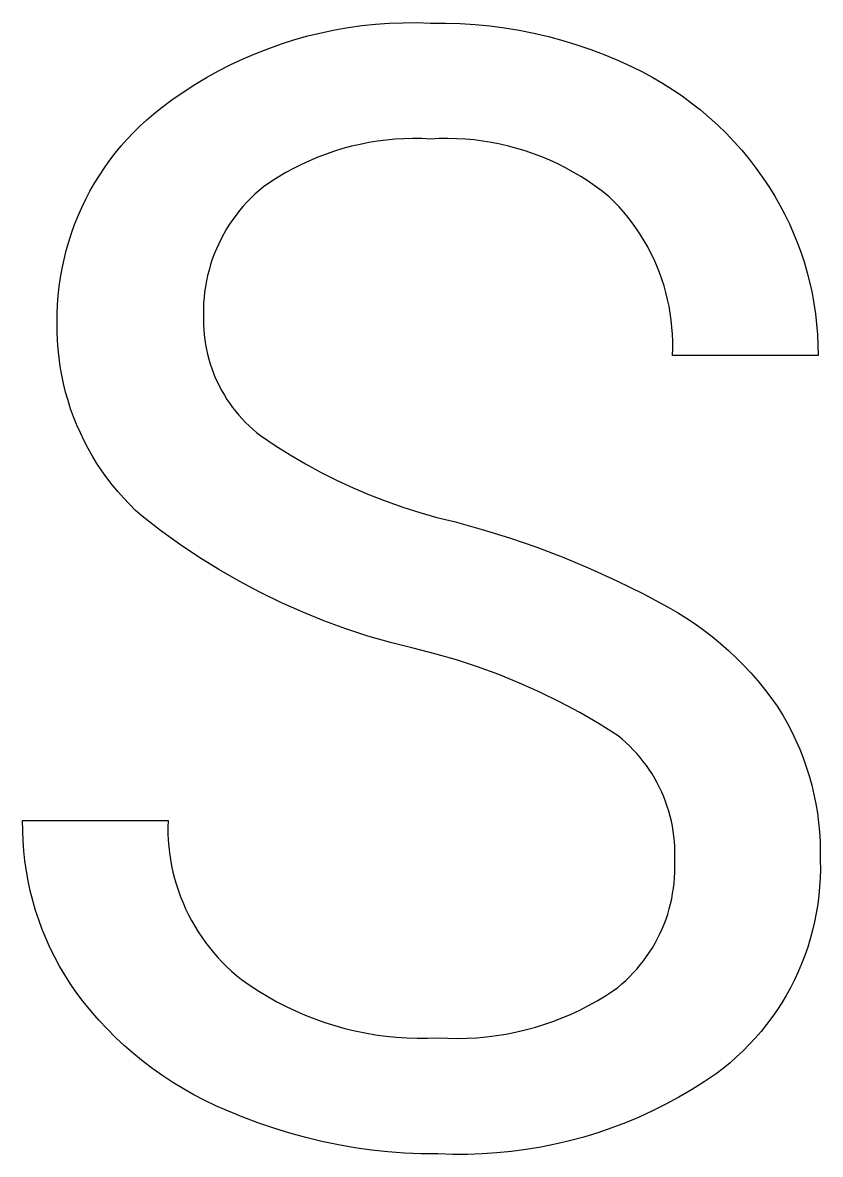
# Model space of a CAD drawing. Header units: millimetres. Extents: x 578 to 4608, y -138 to 2677.
# Drawn here: x 3393.38 to 3415.1, y 40.15 to 70.96 of the extents above; entities that cross this region are included whole.
import ezdxf

# ---------------------------------------------------------------- set-up
doc = ezdxf.new("R2010")
doc.units = ezdxf.units.MM
doc.header["$MEASUREMENT"] = 0
doc.layers.add('Domyślny', color=7, linetype='Continuous', true_color=0x000000)

msp = doc.modelspace()

# ---------------------------------------------------------------- linework, layer by layer
at = {"layer": 'Domyślny'}
for p, q in [((3402.244, 70.828), (3402.615, 70.88)), ((3402.615, 70.88), (3402.987, 70.919)), ((3402.987, 70.919), (3403.36, 70.946)), ((3403.36, 70.946), (3403.734, 70.96)), ((3403.734, 70.96), (3404.108, 70.962)), ((3404.108, 70.962), (3404.482, 70.951)), ((3404.482, 70.951), (3404.886, 70.952)), ((3404.886, 70.952), (3405.291, 70.939)), ((3405.291, 70.939), (3405.695, 70.913)), ((3405.695, 70.913), (3406.098, 70.873)), ((3400.785, 70.499), (3401.146, 70.599)), ((3401.146, 70.599), (3401.509, 70.688)), ((3401.509, 70.688), (3401.876, 70.764)), ((3401.876, 70.764), (3402.244, 70.828)), ((3406.098, 70.873), (3406.499, 70.821)), ((3406.499, 70.821), (3406.899, 70.755)), ((3406.899, 70.755), (3407.296, 70.675)), ((3407.296, 70.675), (3407.69, 70.583)), ((3407.69, 70.583), (3408.081, 70.478)), ((3399.727, 70.126), (3400.076, 70.262)), ((3400.076, 70.262), (3400.429, 70.386)), ((3400.429, 70.386), (3400.785, 70.499)), ((3408.081, 70.478), (3408.468, 70.359)), ((3408.468, 70.359), (3408.851, 70.229)), ((3399.045, 69.819), (3399.384, 69.978)), ((3399.384, 69.978), (3399.727, 70.126)), ((3408.851, 70.229), (3409.229, 70.085)), ((3409.229, 70.085), (3409.603, 69.929)), ((3398.385, 69.467), (3398.712, 69.648)), ((3398.712, 69.648), (3399.045, 69.819)), ((3409.603, 69.929), (3409.971, 69.761)), ((3409.971, 69.761), (3410.253, 69.621)), ((3398.064, 69.275), (3398.385, 69.467)), ((3410.253, 69.621), (3410.531, 69.472)), ((3410.531, 69.472), (3410.802, 69.313)), ((3397.442, 68.859), (3397.75, 69.072)), ((3397.75, 69.072), (3398.064, 69.275)), ((3410.802, 69.313), (3411.069, 69.144)), ((3411.069, 69.144), (3411.329, 68.967)), ((3397.142, 68.635), (3397.442, 68.859)), ((3411.329, 68.967), (3411.582, 68.78)), ((3411.582, 68.78), (3411.83, 68.585)), ((3396.758, 68.317), (3396.947, 68.479)), ((3396.947, 68.479), (3397.142, 68.635)), ((3411.83, 68.585), (3412.07, 68.381)), ((3396.396, 67.973), (3396.574, 68.148)), ((3396.574, 68.148), (3396.758, 68.317)), ((3412.07, 68.381), (3412.303, 68.169)), ((3412.303, 68.169), (3412.528, 67.949)), ((3396.224, 67.792), (3396.396, 67.973)), ((3403.758, 67.8), (3403.518, 67.786)), ((3404, 67.806), (3403.758, 67.8)), ((3404.241, 67.804), (3404, 67.806)), ((3404.482, 67.793), (3404.241, 67.804)), ((3404.719, 67.804), (3404.482, 67.793)), ((3404.957, 67.807), (3404.719, 67.804)), ((3405.195, 67.802), (3404.957, 67.807)), ((3405.433, 67.789), (3405.195, 67.802)), ((3412.528, 67.949), (3412.745, 67.721)), ((3395.9, 67.412), (3396.059, 67.605)), ((3396.059, 67.605), (3396.224, 67.792)), ((3402.096, 67.531), (3401.865, 67.461)), ((3402.328, 67.594), (3402.096, 67.531)), ((3402.563, 67.648), (3402.328, 67.594)), ((3402.8, 67.695), (3402.563, 67.648)), ((3403.038, 67.733), (3402.8, 67.695)), ((3403.277, 67.764), (3403.038, 67.733)), ((3403.518, 67.786), (3403.277, 67.764)), ((3405.669, 67.767), (3405.433, 67.789)), ((3405.905, 67.738), (3405.669, 67.767)), ((3406.14, 67.7), (3405.905, 67.738)), ((3406.374, 67.654), (3406.14, 67.7)), ((3406.606, 67.601), (3406.374, 67.654)), ((3406.835, 67.539), (3406.606, 67.601)), ((3407.063, 67.47), (3406.835, 67.539)), ((3412.745, 67.721), (3412.955, 67.486)), ((3412.955, 67.486), (3413.156, 67.244)), ((3395.603, 67.011), (3395.748, 67.214)), ((3395.748, 67.214), (3395.9, 67.412)), ((3401.189, 67.203), (3400.97, 67.102)), ((3401.411, 67.296), (3401.189, 67.203)), ((3401.637, 67.382), (3401.411, 67.296)), ((3401.865, 67.461), (3401.637, 67.382)), ((3407.288, 67.393), (3407.063, 67.47)), ((3407.51, 67.308), (3407.288, 67.393)), ((3407.73, 67.216), (3407.51, 67.308)), ((3407.946, 67.116), (3407.73, 67.216)), ((3413.156, 67.244), (3413.349, 66.994)), ((3395.465, 66.803), (3395.603, 67.011)), ((3400.543, 66.878), (3400.335, 66.755)), ((3400.754, 66.994), (3400.543, 66.878)), ((3400.97, 67.102), (3400.754, 66.994)), ((3408.158, 67.009), (3407.946, 67.116)), ((3408.367, 66.895), (3408.158, 67.009)), ((3408.571, 66.774), (3408.367, 66.895)), ((3413.349, 66.994), (3413.532, 66.739)), ((3395.21, 66.374), (3395.334, 66.591)), ((3395.334, 66.591), (3395.465, 66.803)), ((3400.132, 66.626), (3399.933, 66.489)), ((3400.335, 66.755), (3400.132, 66.626)), ((3408.772, 66.645), (3408.571, 66.774)), ((3408.968, 66.51), (3408.772, 66.645)), ((3413.532, 66.739), (3413.707, 66.477)), ((3395.094, 66.153), (3395.21, 66.374)), ((3399.702, 66.289), (3399.591, 66.184)), ((3399.816, 66.391), (3399.702, 66.289)), ((3399.933, 66.489), (3399.816, 66.391)), ((3409.159, 66.369), (3408.968, 66.51)), ((3409.345, 66.221), (3409.159, 66.369)), ((3413.707, 66.477), (3413.856, 66.235)), ((3394.986, 65.928), (3395.094, 66.153)), ((3399.382, 65.961), (3399.284, 65.844)), ((3399.485, 66.074), (3399.382, 65.961)), ((3399.591, 66.184), (3399.485, 66.074)), ((3409.482, 66.086), (3409.345, 66.221)), ((3409.614, 65.947), (3409.482, 66.086)), ((3409.741, 65.803), (3409.614, 65.947)), ((3413.856, 66.235), (3413.997, 65.988)), ((3413.997, 65.988), (3414.13, 65.737)), ((3394.793, 65.468), (3394.885, 65.699)), ((3394.885, 65.699), (3394.986, 65.928)), ((3399.189, 65.724), (3399.099, 65.601)), ((3399.284, 65.844), (3399.189, 65.724)), ((3409.864, 65.655), (3409.741, 65.803)), ((3409.981, 65.503), (3409.864, 65.655)), ((3414.13, 65.737), (3414.253, 65.481)), ((3394.708, 65.233), (3394.793, 65.468)), ((3398.931, 65.346), (3398.855, 65.214)), ((3399.013, 65.475), (3398.931, 65.346)), ((3399.099, 65.601), (3399.013, 65.475)), ((3410.093, 65.347), (3409.981, 65.503)), ((3410.199, 65.187), (3410.093, 65.347)), ((3414.253, 65.481), (3414.368, 65.221)), ((3394.631, 64.995), (3394.708, 65.233)), ((3398.782, 65.079), (3398.715, 64.942)), ((3398.855, 65.214), (3398.782, 65.079)), ((3410.3, 65.024), (3410.199, 65.187)), ((3410.395, 64.857), (3410.3, 65.024)), ((3414.368, 65.221), (3414.475, 64.958)), ((3394.503, 64.513), (3394.563, 64.755)), ((3394.563, 64.755), (3394.631, 64.995)), ((3398.652, 64.803), (3398.594, 64.662)), ((3398.715, 64.942), (3398.652, 64.803)), ((3410.484, 64.687), (3410.395, 64.857)), ((3414.475, 64.958), (3414.572, 64.691)), ((3394.452, 64.268), (3394.503, 64.513)), ((3398.541, 64.518), (3398.494, 64.373)), ((3398.594, 64.662), (3398.541, 64.518)), ((3410.567, 64.514), (3410.484, 64.687)), ((3410.645, 64.338), (3410.567, 64.514)), ((3414.572, 64.691), (3414.66, 64.42)), ((3414.66, 64.42), (3414.739, 64.148)), ((3394.408, 64.023), (3394.452, 64.268)), ((3398.451, 64.226), (3398.413, 64.078)), ((3398.494, 64.373), (3398.451, 64.226)), ((3410.716, 64.16), (3410.645, 64.338)), ((3410.781, 63.979), (3410.716, 64.16)), ((3414.739, 64.148), (3414.809, 63.872)), ((3394.374, 63.775), (3394.408, 64.023)), ((3398.381, 63.929), (3398.354, 63.779)), ((3398.413, 64.078), (3398.381, 63.929)), ((3410.839, 63.797), (3410.781, 63.979)), ((3410.892, 63.612), (3410.839, 63.797)), ((3414.809, 63.872), (3414.869, 63.594)), ((3394.33, 63.278), (3394.347, 63.527)), ((3394.347, 63.527), (3394.374, 63.775)), ((3398.332, 63.628), (3398.315, 63.476)), ((3398.354, 63.779), (3398.332, 63.628)), ((3410.937, 63.426), (3410.892, 63.612)), ((3414.869, 63.594), (3414.92, 63.315)), ((3394.321, 63.029), (3394.33, 63.278)), ((3398.298, 63.171), (3398.297, 63.018)), ((3398.304, 63.323), (3398.298, 63.171)), ((3398.315, 63.476), (3398.304, 63.323)), ((3410.977, 63.238), (3410.937, 63.426)), ((3411.01, 63.048), (3410.977, 63.238)), ((3414.92, 63.315), (3414.962, 63.034)), ((3394.32, 62.779), (3394.321, 63.029)), ((3398.297, 63.018), (3398.302, 62.865)), ((3398.302, 62.865), (3398.303, 62.731)), ((3411.036, 62.858), (3411.01, 63.048)), ((3414.962, 63.034), (3414.994, 62.751)), ((3394.32, 62.542), (3394.32, 62.779)), ((3398.303, 62.731), (3398.31, 62.597)), ((3398.31, 62.597), (3398.321, 62.463)), ((3411.056, 62.667), (3411.036, 62.858)), ((3411.069, 62.476), (3411.056, 62.667)), ((3414.994, 62.751), (3415.016, 62.468)), ((3394.328, 62.305), (3394.32, 62.542)), ((3394.345, 62.069), (3394.328, 62.305)), ((3398.321, 62.463), (3398.337, 62.329)), ((3398.337, 62.329), (3398.357, 62.196)), ((3411.076, 62.284), (3411.069, 62.476)), ((3411.076, 62.092), (3411.076, 62.284)), ((3415.016, 62.468), (3415.029, 62.184)), ((3394.369, 61.833), (3394.345, 62.069)), ((3398.357, 62.196), (3398.381, 62.064)), ((3398.381, 62.064), (3398.411, 61.933)), ((3411.069, 61.9), (3411.076, 62.092)), ((3415.029, 62.184), (3415.032, 61.9)), ((3394.402, 61.599), (3394.369, 61.833)), ((3398.411, 61.933), (3398.444, 61.802)), ((3398.444, 61.802), (3398.482, 61.673)), ((3398.482, 61.673), (3398.525, 61.546)), ((3415.032, 61.9), (3411.069, 61.9)), ((3394.442, 61.365), (3394.402, 61.599)), ((3394.491, 61.133), (3394.442, 61.365)), ((3398.525, 61.546), (3398.572, 61.42)), ((3398.572, 61.42), (3398.623, 61.295)), ((3394.548, 60.903), (3394.491, 61.133)), ((3398.623, 61.295), (3398.678, 61.173)), ((3398.678, 61.173), (3398.738, 61.052)), ((3398.738, 61.052), (3398.801, 60.934)), ((3394.612, 60.675), (3394.548, 60.903)), ((3398.801, 60.934), (3398.869, 60.817)), ((3398.869, 60.817), (3398.94, 60.703)), ((3394.684, 60.449), (3394.612, 60.675)), ((3394.765, 60.226), (3394.684, 60.449)), ((3398.94, 60.703), (3399.016, 60.592)), ((3399.016, 60.592), (3399.095, 60.483)), ((3399.095, 60.483), (3399.178, 60.377)), ((3394.852, 60.006), (3394.765, 60.226)), ((3399.178, 60.377), (3399.264, 60.274)), ((3399.264, 60.274), (3399.354, 60.174)), ((3399.354, 60.174), (3399.447, 60.077)), ((3394.948, 59.789), (3394.852, 60.006)), ((3395.05, 59.576), (3394.948, 59.789)), ((3399.447, 60.077), (3399.543, 59.984)), ((3399.543, 59.984), (3399.643, 59.893)), ((3399.643, 59.893), (3399.746, 59.806)), ((3399.746, 59.806), (3399.851, 59.723)), ((3395.16, 59.366), (3395.05, 59.576)), ((3399.851, 59.723), (3400.252, 59.452)), ((3395.277, 59.16), (3395.16, 59.366)), ((3400.252, 59.452), (3400.662, 59.193)), ((3400.662, 59.193), (3401.079, 58.948)), ((3395.401, 58.958), (3395.277, 59.16)), ((3395.533, 58.761), (3395.401, 58.958)), ((3401.079, 58.948), (3401.504, 58.716)), ((3395.67, 58.568), (3395.533, 58.761)), ((3395.815, 58.38), (3395.67, 58.568)), ((3401.504, 58.716), (3401.936, 58.498)), ((3395.965, 58.197), (3395.815, 58.38)), ((3401.936, 58.498), (3402.376, 58.294)), ((3402.376, 58.294), (3402.821, 58.105)), ((3396.122, 58.02), (3395.965, 58.197)), ((3396.285, 57.848), (3396.122, 58.02)), ((3402.821, 58.105), (3403.272, 57.929)), ((3396.454, 57.681), (3396.285, 57.848)), ((3396.629, 57.521), (3396.454, 57.681)), ((3403.272, 57.929), (3403.729, 57.768)), ((3403.729, 57.768), (3404.19, 57.622)), ((3397.132, 57.131), (3396.629, 57.521)), ((3404.19, 57.622), (3404.656, 57.491)), ((3404.656, 57.491), (3405.126, 57.375)), ((3405.126, 57.375), (3405.884, 57.165)), ((3397.648, 56.758), (3397.132, 57.131)), ((3405.884, 57.165), (3406.636, 56.932)), ((3398.176, 56.404), (3397.648, 56.758)), ((3406.636, 56.932), (3407.379, 56.676)), ((3398.717, 56.068), (3398.176, 56.404)), ((3407.379, 56.676), (3408.115, 56.396)), ((3408.115, 56.396), (3408.841, 56.093)), ((3408.841, 56.093), (3409.557, 55.767)), ((3399.269, 55.75), (3398.717, 56.068)), ((3399.831, 55.452), (3399.269, 55.75)), ((3409.557, 55.767), (3410.262, 55.419)), ((3400.403, 55.174), (3399.831, 55.452)), ((3400.985, 54.915), (3400.403, 55.174)), ((3410.262, 55.419), (3410.956, 55.049)), ((3401.575, 54.676), (3400.985, 54.915)), ((3410.956, 55.049), (3411.206, 54.904)), ((3411.206, 54.904), (3411.451, 54.751)), ((3402.173, 54.458), (3401.575, 54.676)), ((3411.451, 54.751), (3411.69, 54.59)), ((3411.69, 54.59), (3411.924, 54.421)), ((3402.778, 54.26), (3402.173, 54.458)), ((3403.39, 54.084), (3402.778, 54.26)), ((3411.924, 54.421), (3412.153, 54.244)), ((3412.153, 54.244), (3412.375, 54.06)), ((3404.007, 53.928), (3403.39, 54.084)), ((3404.599, 53.779), (3404.007, 53.928)), ((3412.375, 54.06), (3412.592, 53.869)), ((3405.185, 53.609), (3404.599, 53.779)), ((3412.592, 53.869), (3412.802, 53.671)), ((3412.802, 53.671), (3413.006, 53.467)), ((3405.765, 53.419), (3405.185, 53.609)), ((3406.338, 53.209), (3405.765, 53.419)), ((3413.006, 53.467), (3413.202, 53.255)), ((3406.903, 52.979), (3406.338, 53.209)), ((3413.202, 53.255), (3413.392, 53.038)), ((3413.392, 53.038), (3413.575, 52.814)), ((3407.46, 52.73), (3406.903, 52.979)), ((3408.008, 52.461), (3407.46, 52.73)), ((3413.575, 52.814), (3413.75, 52.584)), ((3408.547, 52.174), (3408.008, 52.461)), ((3413.75, 52.584), (3413.917, 52.349)), ((3409.075, 51.867), (3408.547, 52.174)), ((3413.917, 52.349), (3414.077, 52.109)), ((3414.077, 52.109), (3414.203, 51.883)), ((3409.592, 51.543), (3409.075, 51.867)), ((3414.203, 51.883), (3414.322, 51.653)), ((3409.699, 51.454), (3409.592, 51.543)), ((3414.322, 51.653), (3414.432, 51.419)), ((3409.803, 51.361), (3409.699, 51.454)), ((3409.905, 51.265), (3409.803, 51.361)), ((3410.002, 51.166), (3409.905, 51.265)), ((3410.097, 51.063), (3410.002, 51.166)), ((3414.432, 51.419), (3414.534, 51.182)), ((3414.534, 51.182), (3414.628, 50.941)), ((3410.188, 50.957), (3410.097, 51.063)), ((3410.275, 50.848), (3410.188, 50.957)), ((3410.358, 50.737), (3410.275, 50.848)), ((3414.628, 50.941), (3414.714, 50.697)), ((3410.438, 50.622), (3410.358, 50.737)), ((3410.514, 50.505), (3410.438, 50.622)), ((3414.714, 50.697), (3414.791, 50.45)), ((3410.586, 50.385), (3410.514, 50.505)), ((3410.653, 50.263), (3410.586, 50.385)), ((3410.717, 50.139), (3410.653, 50.263)), ((3414.791, 50.45), (3414.86, 50.201)), ((3410.776, 50.013), (3410.717, 50.139)), ((3410.831, 49.884), (3410.776, 50.013)), ((3414.86, 50.201), (3414.92, 49.95)), ((3414.92, 49.95), (3414.971, 49.696)), ((3410.881, 49.754), (3410.831, 49.884)), ((3410.927, 49.623), (3410.881, 49.754)), ((3410.969, 49.49), (3410.927, 49.623)), ((3414.971, 49.696), (3415.014, 49.441)), ((3411.006, 49.355), (3410.969, 49.49)), ((3411.039, 49.219), (3411.006, 49.355)), ((3415.014, 49.441), (3415.047, 49.185)), ((3393.378, 48.959), (3393.377, 49.235)), ((3393.377, 49.235), (3397.336, 49.235)), ((3397.336, 49.235), (3397.332, 49.058)), ((3397.332, 49.058), (3397.334, 48.881)), ((3411.066, 49.083), (3411.039, 49.219)), ((3411.09, 48.945), (3411.066, 49.083)), ((3415.047, 49.185), (3415.072, 48.927)), ((3393.389, 48.684), (3393.378, 48.959)), ((3397.334, 48.881), (3397.342, 48.705)), ((3397.342, 48.705), (3397.356, 48.528)), ((3411.108, 48.807), (3411.09, 48.945)), ((3411.122, 48.668), (3411.108, 48.807)), ((3415.072, 48.927), (3415.088, 48.669)), ((3393.409, 48.409), (3393.389, 48.684)), ((3393.439, 48.135), (3393.409, 48.409)), ((3397.356, 48.528), (3397.375, 48.353)), ((3411.131, 48.529), (3411.122, 48.668)), ((3411.136, 48.39), (3411.131, 48.529)), ((3411.136, 48.25), (3411.136, 48.39)), ((3415.088, 48.669), (3415.095, 48.411)), ((3415.095, 48.411), (3415.093, 48.152)), ((3393.479, 47.862), (3393.439, 48.135)), ((3397.375, 48.353), (3397.401, 48.178)), ((3397.401, 48.178), (3397.433, 48.004)), ((3411.131, 48.111), (3411.136, 48.25)), ((3411.134, 47.967), (3411.131, 48.111)), ((3415.093, 48.152), (3415.096, 47.912)), ((3393.528, 47.591), (3393.479, 47.862)), ((3397.433, 48.004), (3397.47, 47.831)), ((3397.47, 47.831), (3397.513, 47.66)), ((3411.125, 47.679), (3411.132, 47.823)), ((3411.132, 47.823), (3411.134, 47.967)), ((3415.096, 47.912), (3415.091, 47.672)), ((3393.586, 47.322), (3393.528, 47.591)), ((3397.513, 47.66), (3397.562, 47.49)), ((3397.562, 47.49), (3397.617, 47.322)), ((3411.096, 47.392), (3411.113, 47.535)), ((3411.113, 47.535), (3411.125, 47.679)), ((3415.091, 47.672), (3415.077, 47.433)), ((3393.654, 47.055), (3393.586, 47.322)), ((3397.617, 47.322), (3397.678, 47.156)), ((3397.678, 47.156), (3397.744, 46.992)), ((3411.048, 47.108), (3411.074, 47.25)), ((3411.074, 47.25), (3411.096, 47.392)), ((3415.055, 47.194), (3415.024, 46.956)), ((3415.077, 47.433), (3415.055, 47.194)), ((3393.731, 46.79), (3393.654, 47.055)), ((3397.744, 46.992), (3397.815, 46.83)), ((3410.98, 46.828), (3411.017, 46.968)), ((3411.017, 46.968), (3411.048, 47.108)), ((3415.024, 46.956), (3414.986, 46.719)), ((3393.817, 46.529), (3393.731, 46.79)), ((3397.815, 46.83), (3397.892, 46.671)), ((3397.892, 46.671), (3397.974, 46.514)), ((3410.843, 46.419), (3410.894, 46.554)), ((3410.894, 46.554), (3410.939, 46.69)), ((3410.939, 46.69), (3410.98, 46.828)), ((3414.986, 46.719), (3414.939, 46.483)), ((3393.912, 46.27), (3393.817, 46.529)), ((3394.017, 46.015), (3393.912, 46.27)), ((3397.974, 46.514), (3398.062, 46.361)), ((3398.062, 46.361), (3398.154, 46.21)), ((3410.729, 46.154), (3410.789, 46.286)), ((3410.789, 46.286), (3410.843, 46.419)), ((3414.885, 46.25), (3414.822, 46.018)), ((3414.939, 46.483), (3414.885, 46.25)), ((3394.13, 45.764), (3394.017, 46.015)), ((3398.154, 46.21), (3398.252, 46.063)), ((3398.252, 46.063), (3398.355, 45.919)), ((3398.355, 45.919), (3398.462, 45.778)), ((3410.597, 45.899), (3410.665, 46.025)), ((3410.665, 46.025), (3410.729, 46.154)), ((3414.822, 46.018), (3414.752, 45.789)), ((3394.252, 45.517), (3394.13, 45.764)), ((3398.462, 45.778), (3398.574, 45.642)), ((3398.574, 45.642), (3398.691, 45.509)), ((3410.366, 45.533), (3410.447, 45.652)), ((3410.447, 45.652), (3410.524, 45.774)), ((3410.524, 45.774), (3410.597, 45.899)), ((3414.752, 45.789), (3414.673, 45.562)), ((3394.382, 45.274), (3394.252, 45.517)), ((3398.691, 45.509), (3398.812, 45.38)), ((3398.812, 45.38), (3398.937, 45.255)), ((3410.099, 45.194), (3410.192, 45.304)), ((3410.192, 45.304), (3410.281, 45.417)), ((3410.281, 45.417), (3410.366, 45.533)), ((3414.587, 45.338), (3414.493, 45.117)), ((3414.673, 45.562), (3414.587, 45.338)), ((3394.521, 45.036), (3394.382, 45.274)), ((3394.668, 44.803), (3394.521, 45.036)), ((3398.937, 45.255), (3399.067, 45.135)), ((3399.067, 45.135), (3399.2, 45.019)), ((3399.2, 45.019), (3399.338, 44.908)), ((3409.903, 44.983), (3410.003, 45.087)), ((3410.003, 45.087), (3410.099, 45.194)), ((3414.493, 45.117), (3414.391, 44.9)), ((3394.823, 44.575), (3394.668, 44.803)), ((3399.338, 44.908), (3399.571, 44.745)), ((3399.571, 44.745), (3399.809, 44.589)), ((3409.468, 44.606), (3409.582, 44.695)), ((3409.582, 44.695), (3409.692, 44.787)), ((3409.692, 44.787), (3409.799, 44.884)), ((3409.799, 44.884), (3409.903, 44.983)), ((3414.283, 44.686), (3414.166, 44.476)), ((3414.391, 44.9), (3414.283, 44.686)), ((3395.023, 44.311), (3394.823, 44.575)), ((3399.809, 44.589), (3400.052, 44.442)), ((3400.052, 44.442), (3400.3, 44.303)), ((3409.018, 44.326), (3409.245, 44.462)), ((3409.245, 44.462), (3409.468, 44.606)), ((3414.166, 44.476), (3414.043, 44.27)), ((3395.232, 44.054), (3395.023, 44.311)), ((3400.3, 44.303), (3400.553, 44.173)), ((3400.553, 44.173), (3400.81, 44.052)), ((3408.308, 43.965), (3408.549, 44.077)), ((3408.549, 44.077), (3408.785, 44.197)), ((3408.785, 44.197), (3409.018, 44.326)), ((3413.913, 44.068), (3413.775, 43.872)), ((3414.043, 44.27), (3413.913, 44.068)), ((3395.449, 43.804), (3395.232, 44.054)), ((3395.675, 43.561), (3395.449, 43.804)), ((3400.81, 44.052), (3401.071, 43.939)), ((3401.071, 43.939), (3401.336, 43.835)), ((3401.336, 43.835), (3401.604, 43.74)), ((3407.565, 43.68), (3407.816, 43.767)), ((3407.816, 43.767), (3408.064, 43.862)), ((3408.064, 43.862), (3408.308, 43.965)), ((3413.775, 43.872), (3413.631, 43.68)), ((3395.909, 43.327), (3395.675, 43.561)), ((3401.604, 43.74), (3401.875, 43.655)), ((3401.875, 43.655), (3402.149, 43.578)), ((3402.149, 43.578), (3402.425, 43.511)), ((3402.425, 43.511), (3402.704, 43.454)), ((3402.704, 43.454), (3402.984, 43.406)), ((3406.536, 43.423), (3406.796, 43.474)), ((3406.796, 43.474), (3407.055, 43.534)), ((3407.055, 43.534), (3407.311, 43.603)), ((3407.311, 43.603), (3407.565, 43.68)), ((3413.481, 43.493), (3413.324, 43.311)), ((3413.631, 43.68), (3413.481, 43.493)), ((3396.151, 43.101), (3395.909, 43.327)), ((3402.984, 43.406), (3403.266, 43.368)), ((3403.266, 43.368), (3403.549, 43.339)), ((3403.549, 43.339), (3403.833, 43.319)), ((3403.833, 43.319), (3404.117, 43.31)), ((3404.117, 43.31), (3404.401, 43.31)), ((3404.401, 43.31), (3404.685, 43.32)), ((3404.685, 43.32), (3404.95, 43.307)), ((3404.95, 43.307), (3405.216, 43.303)), ((3405.216, 43.303), (3405.481, 43.309)), ((3405.481, 43.309), (3405.746, 43.324)), ((3405.746, 43.324), (3406.01, 43.348)), ((3406.01, 43.348), (3406.274, 43.381)), ((3406.274, 43.381), (3406.536, 43.423)), ((3413.324, 43.311), (3413.161, 43.135)), ((3396.401, 42.883), (3396.151, 43.101)), ((3396.657, 42.674), (3396.401, 42.883)), ((3412.992, 42.964), (3412.817, 42.8)), ((3413.161, 43.135), (3412.992, 42.964)), ((3396.921, 42.474), (3396.657, 42.674)), ((3412.637, 42.641), (3412.452, 42.489)), ((3412.817, 42.8), (3412.637, 42.641)), ((3397.192, 42.283), (3396.921, 42.474)), ((3397.469, 42.101), (3397.192, 42.283)), ((3412.261, 42.344), (3411.928, 42.118)), ((3412.452, 42.489), (3412.261, 42.344)), ((3397.752, 41.929), (3397.469, 42.101)), ((3398.041, 41.767), (3397.752, 41.929)), ((3411.928, 42.118), (3411.589, 41.904)), ((3398.335, 41.615), (3398.041, 41.767)), ((3398.634, 41.473), (3398.335, 41.615)), ((3411.242, 41.702), (3410.889, 41.51)), ((3411.589, 41.904), (3411.242, 41.702)), ((3398.938, 41.341), (3398.634, 41.473)), ((3399.358, 41.166), (3398.938, 41.341)), ((3410.53, 41.331), (3410.165, 41.164)), ((3410.889, 41.51), (3410.53, 41.331)), ((3399.783, 41.004), (3399.358, 41.166)), ((3400.212, 40.856), (3399.783, 41.004)), ((3409.795, 41.009), (3409.419, 40.866)), ((3410.165, 41.164), (3409.795, 41.009)), ((3400.647, 40.722), (3400.212, 40.856)), ((3401.085, 40.602), (3400.647, 40.722)), ((3409.04, 40.736), (3408.656, 40.618)), ((3409.419, 40.866), (3409.04, 40.736)), ((3401.527, 40.496), (3401.085, 40.602)), ((3401.973, 40.405), (3401.527, 40.496)), ((3402.421, 40.328), (3401.973, 40.405)), ((3407.877, 40.422), (3407.484, 40.343)), ((3408.268, 40.514), (3407.877, 40.422)), ((3408.656, 40.618), (3408.268, 40.514)), ((3402.871, 40.265), (3402.421, 40.328)), ((3403.323, 40.217), (3402.871, 40.265)), ((3403.776, 40.184), (3403.323, 40.217)), ((3404.231, 40.166), (3403.776, 40.184)), ((3404.685, 40.162), (3404.231, 40.166)), ((3405.086, 40.148), (3404.685, 40.162)), ((3405.488, 40.147), (3405.086, 40.148)), ((3405.889, 40.16), (3405.488, 40.147)), ((3406.29, 40.186), (3405.889, 40.16)), ((3406.689, 40.225), (3406.29, 40.186)), ((3407.088, 40.277), (3406.689, 40.225)), ((3407.484, 40.343), (3407.088, 40.277))]:
    msp.add_line(p, q, dxfattribs=at)

doc.saveas('drawing.dxf')
